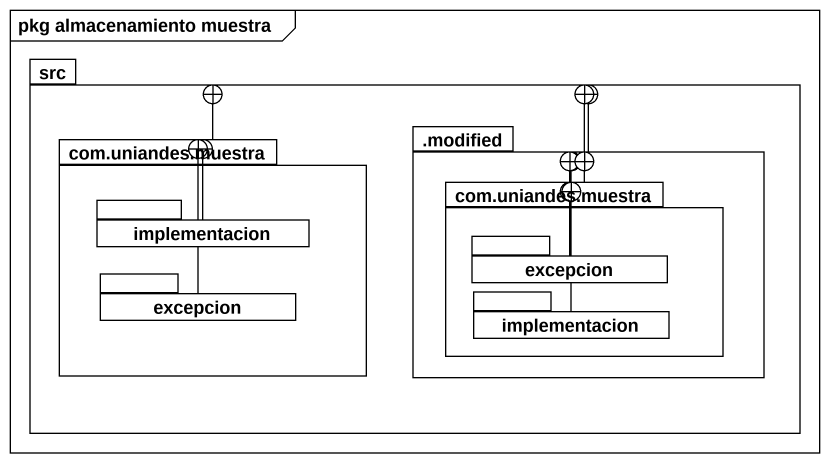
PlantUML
@startuml
mainframe pkg almacenamiento muestra
package src {
  package "com.uniandes.muestra" as com_uniandes_muestra {
    package implementacion {
    }
    package "excepcion" as excepcion_2 {
    }
  }
  package ".modified" as modified {
    package "com.uniandes.muestra" as com_uniandes_muestra_2 {
      package excepcion {
      }
      package "implementacion" as implementacion_2 {
      }
    }
  }
}
com_uniandes_muestra -right-+ src
modified -left-+ src
com_uniandes_muestra_2 -left-+ src
com_uniandes_muestra_2 -up-+ modified
implementacion --+ com_uniandes_muestra
excepcion -right-+ modified
excepcion --+ com_uniandes_muestra_2
excepcion_2 -up-+ com_uniandes_muestra
implementacion_2 -up-+ modified
implementacion_2 -up-+ com_uniandes_muestra_2
@enduml
